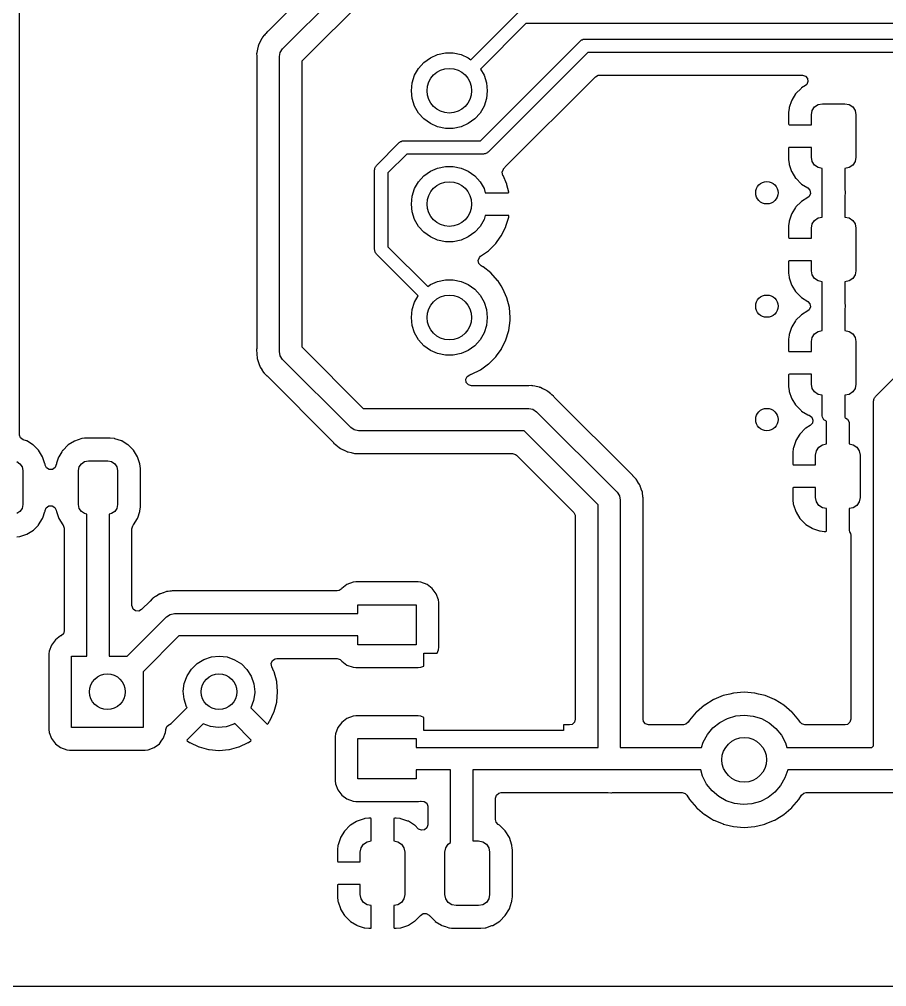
# Model space of a CAD drawing. Extents: x 64 to 233, y -134 to -59.
# Drawn here: x 138.96 to 158.38, y -134.11 to -112.45 of the extents above; entities that cross this region are included whole.
import ezdxf

# ---------------------------------------------------------------- set-up
doc = ezdxf.new("R2010")
doc.units = 0
doc.layers.add('BLACK', color=7, linetype='CONTINUOUS')

msp = doc.modelspace()

# ---------------------------------------------------------------- linework, layer by layer
at = {"layer": 'BLACK', "linetype": 'CONTINUOUS'}
for p, q in [((138.96, -121.745), (138.96, -90.3589)), ((146.266, -110.979), (144.545, -112.7)), ((144.857, -113.107), (146.635, -111.329)), ((146.916, -111.756), (145.284, -113.388)), ((149.072, -113.352), (150.139, -112.285)), ((150.307, -112.541), (149.286, -113.562)), ((162.023, -112.541), (150.307, -112.541)), ((144.399, -112.86), (144.395, -112.867)), ((144.407, -112.851), (144.399, -112.86)), ((144.446, -112.805), (144.407, -112.851)), ((144.449, -112.801), (144.446, -112.805)), ((144.464, -112.782), (144.449, -112.801)), ((144.466, -112.779), (144.464, -112.782)), ((144.472, -112.773), (144.466, -112.779)), ((144.479, -112.766), (144.472, -112.773)), ((144.508, -112.731), (144.479, -112.766)), ((144.513, -112.725), (144.508, -112.731)), ((144.508, -112.731), (144.508, -112.731)), ((144.519, -112.721), (144.513, -112.725)), ((144.531, -112.713), (144.519, -112.721)), ((144.519, -112.721), (144.519, -112.721)), ((144.545, -112.7), (144.531, -112.713)), ((144.308, -113.05), (144.295, -113.114)), ((144.309, -113.043), (144.308, -113.05)), ((144.308, -113.05), (144.308, -113.05)), ((144.312, -113.036), (144.309, -113.043)), ((144.314, -113.031), (144.312, -113.036)), ((144.316, -113.025), (144.314, -113.031)), ((144.318, -113.018), (144.316, -113.025)), ((144.351, -112.953), (144.318, -113.018)), ((144.353, -112.949), (144.351, -112.953)), ((144.384, -112.883), (144.353, -112.949)), ((144.389, -112.877), (144.384, -112.883)), ((144.392, -112.872), (144.389, -112.877)), ((144.395, -112.867), (144.392, -112.872)), ((149.29, -115.166), (151.521, -112.935)), ((151.521, -112.935), (151.538, -112.925)), ((151.538, -112.925), (151.552, -112.911)), ((151.552, -112.911), (151.571, -112.906)), ((151.571, -112.906), (151.588, -112.896)), ((151.588, -112.896), (151.608, -112.896)), ((151.608, -112.896), (151.627, -112.891)), ((151.627, -112.891), (162.023, -112.891)), ((144.275, -113.209), (144.273, -113.216)), ((144.273, -113.216), (144.275, -113.273)), ((144.276, -113.19), (144.275, -113.201)), ((144.275, -113.201), (144.275, -113.201)), ((144.275, -113.201), (144.275, -113.205)), ((144.275, -113.205), (144.275, -113.209)), ((144.275, -113.273), (144.275, -113.294)), ((144.275, -113.294), (144.275, -113.297)), ((144.275, -113.297), (144.275, -119.821)), ((144.294, -113.119), (144.276, -113.19)), ((144.295, -113.114), (144.294, -113.119)), ((144.784, -113.284), (144.803, -113.188)), ((144.784, -119.888), (144.784, -113.284)), ((144.803, -113.188), (144.857, -113.107)), ((148.165, -113.31), (148.327, -113.238)), ((148.327, -113.238), (148.501, -113.201)), ((148.501, -113.201), (148.679, -113.201)), ((148.679, -113.201), (148.853, -113.238)), ((148.853, -113.238), (149.015, -113.31)), ((151.689, -113.191), (149.458, -115.422)), ((162.023, -113.191), (151.689, -113.191)), ((145.284, -113.388), (145.284, -119.784)), ((147.902, -113.546), (148.021, -113.414)), ((148.021, -113.414), (148.165, -113.31)), ((149.015, -113.31), (149.072, -113.352)), ((147.759, -113.869), (147.813, -113.7)), ((147.813, -113.7), (147.902, -113.546)), ((149.286, -113.562), (149.367, -113.7)), ((149.367, -113.7), (149.421, -113.869)), ((151.863, -113.736), (151.925, -113.702)), ((151.925, -113.702), (151.952, -113.7)), ((151.952, -113.7), (156.499, -113.7)), ((156.499, -113.7), (156.567, -113.72)), ((156.567, -113.72), (156.613, -113.773)), ((147.74, -114.046), (147.759, -113.869)), ((149.421, -113.869), (149.44, -114.046)), ((149.844, -115.755), (151.863, -113.736)), ((156.565, -113.933), (156.48, -113.985)), ((156.594, -113.908), (156.565, -113.933)), ((156.623, -113.843), (156.594, -113.908)), ((156.613, -113.773), (156.623, -113.843)), ((147.759, -114.223), (147.74, -114.046)), ((149.44, -114.046), (149.421, -114.223)), ((156.345, -114.12), (156.26, -114.258)), ((156.354, -114.109), (156.345, -114.12)), ((156.469, -113.994), (156.354, -114.109)), ((156.48, -113.985), (156.469, -113.994)), ((147.813, -114.392), (147.759, -114.223)), ((149.421, -114.223), (149.367, -114.392)), ((156.254, -114.271), (156.203, -114.426)), ((156.26, -114.258), (156.254, -114.271)), ((156.771, -114.41), (156.852, -114.356)), ((156.852, -114.356), (156.948, -114.337)), ((156.948, -114.337), (157.448, -114.337)), ((157.448, -114.337), (157.544, -114.356)), ((157.544, -114.356), (157.625, -114.41)), ((147.902, -114.546), (147.813, -114.392)), ((148.021, -114.678), (147.902, -114.546)), ((149.278, -114.546), (149.159, -114.678)), ((149.367, -114.392), (149.278, -114.546)), ((156.2, -114.439), (156.19, -114.533)), ((156.19, -114.533), (156.19, -114.54)), ((156.19, -114.54), (156.19, -114.79)), ((156.203, -114.426), (156.2, -114.439)), ((156.698, -114.587), (156.717, -114.491)), ((156.698, -114.808), (156.698, -114.587)), ((156.717, -114.491), (156.771, -114.41)), ((157.625, -114.41), (157.679, -114.491)), ((157.679, -114.491), (157.698, -114.587)), ((157.698, -114.587), (157.698, -115.537)), ((148.165, -114.782), (148.021, -114.678)), ((148.327, -114.854), (148.165, -114.782)), ((149.015, -114.782), (148.853, -114.854)), ((149.159, -114.678), (149.015, -114.782)), ((156.19, -114.79), (156.194, -114.805)), ((156.194, -114.805), (156.196, -114.806)), ((156.196, -114.806), (156.204, -114.808)), ((156.204, -114.808), (156.698, -114.808)), ((148.501, -114.891), (148.327, -114.854)), ((148.679, -114.891), (148.501, -114.891)), ((148.853, -114.854), (148.679, -114.891)), ((146.96, -115.718), (147.468, -115.21)), ((147.468, -115.21), (147.485, -115.2)), ((147.485, -115.2), (147.499, -115.186)), ((147.499, -115.186), (147.518, -115.181)), ((147.518, -115.181), (147.535, -115.171)), ((147.535, -115.171), (147.555, -115.171)), ((147.555, -115.171), (147.574, -115.166)), ((147.574, -115.166), (149.29, -115.166)), ((147.636, -115.466), (147.216, -115.886)), ((149.352, -115.466), (147.636, -115.466)), ((149.371, -115.461), (149.352, -115.466)), ((149.391, -115.461), (149.371, -115.461)), ((149.408, -115.451), (149.391, -115.461)), ((149.427, -115.446), (149.408, -115.451)), ((149.441, -115.432), (149.427, -115.446)), ((149.458, -115.422), (149.441, -115.432)), ((156.192, -115.322), (156.19, -115.33)), ((156.19, -115.33), (156.19, -115.584)), ((156.193, -115.32), (156.192, -115.322)), ((156.208, -115.316), (156.193, -115.32)), ((156.698, -115.316), (156.208, -115.316)), ((156.698, -115.537), (156.698, -115.316)), ((156.19, -115.584), (156.19, -115.591)), ((156.19, -115.591), (156.2, -115.686)), ((156.717, -115.633), (156.698, -115.537)), ((156.771, -115.714), (156.717, -115.633)), ((157.679, -115.633), (157.625, -115.714)), ((157.698, -115.537), (157.679, -115.633)), ((146.916, -115.824), (146.921, -115.805)), ((146.916, -117.602), (146.916, -115.824)), ((146.921, -115.785), (146.931, -115.768)), ((146.921, -115.805), (146.921, -115.785)), ((146.931, -115.768), (146.936, -115.749)), ((146.936, -115.749), (146.95, -115.735)), ((146.95, -115.735), (146.96, -115.718)), ((147.216, -115.886), (147.216, -117.54)), ((148.021, -115.954), (148.165, -115.85)), ((148.165, -115.85), (148.327, -115.778)), ((148.327, -115.778), (148.501, -115.741)), ((148.501, -115.741), (148.679, -115.741)), ((148.679, -115.741), (148.853, -115.778)), ((148.853, -115.778), (149.015, -115.85)), ((149.015, -115.85), (149.159, -115.954)), ((149.776, -115.872), (149.801, -115.806)), ((149.79, -115.942), (149.776, -115.872)), ((149.801, -115.806), (149.806, -115.8)), ((149.806, -115.8), (149.827, -115.775)), ((149.806, -115.8), (149.806, -115.8)), ((149.827, -115.775), (149.836, -115.764)), ((149.836, -115.764), (149.844, -115.755)), ((156.2, -115.686), (156.203, -115.7)), ((156.203, -115.7), (156.255, -115.854)), ((156.255, -115.854), (156.261, -115.867)), ((156.261, -115.867), (156.346, -116.005)), ((156.852, -115.768), (156.771, -115.714)), ((156.944, -115.786), (156.852, -115.768)), ((156.944, -116.281), (156.944, -115.786)), ((157.544, -115.768), (157.452, -115.786)), ((157.452, -115.786), (157.452, -116.277)), ((157.625, -115.714), (157.544, -115.768)), ((147.813, -116.24), (147.902, -116.086)), ((147.902, -116.086), (148.021, -115.954)), ((149.159, -115.954), (149.278, -116.086)), ((149.278, -116.086), (149.367, -116.24)), ((149.793, -115.947), (149.79, -115.942)), ((149.878, -116.142), (149.793, -115.947)), ((156.346, -116.005), (156.355, -116.016)), ((156.355, -116.016), (156.47, -116.131)), ((147.759, -116.409), (147.813, -116.24)), ((149.367, -116.24), (149.396, -116.332)), ((149.396, -116.332), (149.908, -116.332)), ((149.881, -116.152), (149.878, -116.142)), ((149.923, -116.319), (149.881, -116.152)), ((149.908, -116.332), (149.922, -116.328)), ((149.922, -116.328), (149.923, -116.319)), ((156.47, -116.131), (156.481, -116.14)), ((156.481, -116.14), (156.619, -116.225)), ((156.619, -116.225), (156.666, -116.277)), ((156.666, -116.277), (156.678, -116.348)), ((156.938, -116.311), (156.944, -116.281)), ((156.94, -116.373), (156.938, -116.311)), ((157.452, -116.277), (157.456, -116.291)), ((157.456, -116.291), (157.458, -116.353)), ((147.74, -116.586), (147.759, -116.409)), ((156.469, -116.534), (156.354, -116.649)), ((156.48, -116.525), (156.469, -116.534)), ((156.619, -116.439), (156.48, -116.525)), ((156.65, -116.413), (156.619, -116.439)), ((156.678, -116.348), (156.65, -116.413)), ((156.944, -116.387), (156.94, -116.373)), ((156.944, -116.878), (156.944, -116.387)), ((157.458, -116.353), (157.452, -116.383)), ((157.452, -116.383), (157.452, -116.878)), ((147.759, -116.763), (147.74, -116.586)), ((147.813, -116.932), (147.759, -116.763)), ((156.345, -116.66), (156.26, -116.798)), ((156.354, -116.649), (156.345, -116.66)), ((147.902, -117.086), (147.813, -116.932)), ((149.367, -116.932), (149.278, -117.086)), ((149.396, -116.84), (149.367, -116.932)), ((149.909, -116.84), (149.396, -116.84)), ((149.858, -117.083), (149.92, -116.879)), ((149.922, -116.844), (149.909, -116.84)), ((149.92, -116.879), (149.923, -116.869)), ((149.924, -116.858), (149.922, -116.844)), ((149.923, -116.869), (149.924, -116.858)), ((156.2, -116.979), (156.19, -117.073)), ((156.203, -116.966), (156.2, -116.979)), ((156.254, -116.811), (156.203, -116.966)), ((156.26, -116.798), (156.254, -116.811)), ((156.717, -117.031), (156.771, -116.95)), ((156.771, -116.95), (156.852, -116.896)), ((156.852, -116.896), (156.944, -116.878)), ((157.452, -116.878), (157.544, -116.896)), ((157.544, -116.896), (157.625, -116.95)), ((157.625, -116.95), (157.679, -117.031)), ((148.021, -117.218), (147.902, -117.086)), ((149.278, -117.086), (149.159, -117.218)), ((149.76, -117.283), (149.855, -117.092)), ((149.855, -117.092), (149.858, -117.083)), ((156.19, -117.073), (156.19, -117.08)), ((156.19, -117.08), (156.19, -117.33)), ((156.698, -117.127), (156.717, -117.031)), ((156.698, -117.348), (156.698, -117.127)), ((157.679, -117.031), (157.698, -117.127)), ((157.698, -117.127), (157.698, -118.077)), ((148.165, -117.322), (148.021, -117.218)), ((148.327, -117.394), (148.165, -117.322)), ((148.501, -117.431), (148.327, -117.394)), ((148.853, -117.394), (148.679, -117.431)), ((149.015, -117.322), (148.853, -117.394)), ((149.159, -117.218), (149.015, -117.322)), ((149.631, -117.465), (149.728, -117.33)), ((149.728, -117.33), (149.755, -117.292)), ((149.755, -117.292), (149.76, -117.283)), ((156.19, -117.33), (156.194, -117.345)), ((156.194, -117.345), (156.196, -117.346)), ((156.196, -117.346), (156.204, -117.348)), ((156.204, -117.348), (156.698, -117.348)), ((146.921, -117.621), (146.916, -117.602)), ((146.921, -117.641), (146.921, -117.621)), ((147.216, -117.54), (148.108, -118.432)), ((148.679, -117.431), (148.501, -117.431)), ((149.29, -117.755), (149.465, -117.63)), ((149.465, -117.63), (149.473, -117.623)), ((149.473, -117.623), (149.624, -117.473)), ((149.624, -117.473), (149.631, -117.465)), ((146.931, -117.658), (146.921, -117.641)), ((146.936, -117.677), (146.931, -117.658)), ((146.95, -117.691), (146.936, -117.677)), ((146.96, -117.708), (146.95, -117.691)), ((147.894, -118.642), (146.96, -117.708)), ((149.238, -117.848), (149.263, -117.781)), ((149.253, -117.917), (149.238, -117.848)), ((149.263, -117.781), (149.29, -117.755)), ((149.303, -117.968), (149.253, -117.917)), ((149.329, -117.982), (149.303, -117.968)), ((149.344, -117.991), (149.329, -117.982)), ((149.348, -117.994), (149.344, -117.991)), ((149.516, -118.126), (149.348, -117.994)), ((149.348, -117.994), (149.348, -117.994)), ((156.192, -117.862), (156.19, -117.87)), ((156.19, -117.87), (156.19, -118.124)), ((156.193, -117.86), (156.192, -117.862)), ((156.208, -117.856), (156.193, -117.86)), ((156.698, -117.856), (156.208, -117.856)), ((156.698, -118.077), (156.698, -117.856)), ((148.327, -118.318), (148.501, -118.281)), ((148.501, -118.281), (148.679, -118.281)), ((148.679, -118.281), (148.853, -118.318)), ((149.52, -118.129), (149.516, -118.126)), ((149.516, -118.126), (149.516, -118.126)), ((149.67, -118.294), (149.52, -118.129)), ((156.19, -118.124), (156.19, -118.131)), ((156.19, -118.131), (156.2, -118.226)), ((156.2, -118.226), (156.203, -118.24)), ((156.203, -118.24), (156.255, -118.394)), ((156.717, -118.173), (156.698, -118.077)), ((156.771, -118.254), (156.717, -118.173)), ((156.852, -118.308), (156.771, -118.254)), ((157.625, -118.254), (157.544, -118.308)), ((157.679, -118.173), (157.625, -118.254)), ((157.698, -118.077), (157.679, -118.173)), ((148.108, -118.432), (148.165, -118.39)), ((148.165, -118.39), (148.327, -118.318)), ((148.853, -118.318), (149.015, -118.39)), ((149.015, -118.39), (149.159, -118.494)), ((149.159, -118.494), (149.278, -118.626)), ((149.673, -118.299), (149.67, -118.294)), ((149.748, -118.414), (149.673, -118.299)), ((149.673, -118.299), (149.673, -118.299)), ((149.791, -118.482), (149.748, -118.414)), ((149.88, -118.687), (149.791, -118.482)), ((156.255, -118.394), (156.261, -118.407)), ((156.261, -118.407), (156.346, -118.545)), ((156.944, -118.326), (156.852, -118.308)), ((156.944, -118.821), (156.944, -118.326)), ((157.544, -118.308), (157.452, -118.326)), ((157.452, -118.326), (157.452, -118.817)), ((147.813, -118.78), (147.894, -118.642)), ((149.278, -118.626), (149.367, -118.78)), ((149.935, -118.903), (149.88, -118.687)), ((156.346, -118.545), (156.355, -118.556)), ((156.355, -118.556), (156.47, -118.671)), ((156.47, -118.671), (156.481, -118.68)), ((156.481, -118.68), (156.619, -118.765)), ((147.759, -118.949), (147.813, -118.78)), ((149.367, -118.78), (149.421, -118.949)), ((149.953, -119.126), (149.935, -118.903)), ((156.619, -118.765), (156.666, -118.817)), ((156.678, -118.888), (156.65, -118.953)), ((156.666, -118.817), (156.678, -118.888)), ((156.938, -118.851), (156.944, -118.821)), ((156.94, -118.913), (156.938, -118.851)), ((156.944, -118.927), (156.94, -118.913)), ((156.944, -119.418), (156.944, -118.927)), ((157.452, -118.817), (157.456, -118.831)), ((157.458, -118.893), (157.452, -118.923)), ((157.452, -118.923), (157.452, -119.418)), ((157.456, -118.831), (157.458, -118.893)), ((147.74, -119.126), (147.759, -118.949)), ((147.759, -119.303), (147.74, -119.126)), ((149.421, -118.949), (149.44, -119.126)), ((149.44, -119.126), (149.421, -119.303)), ((149.952, -119.18), (149.953, -119.129)), ((149.953, -119.129), (149.953, -119.126)), ((149.953, -119.129), (149.953, -119.129)), ((156.469, -119.074), (156.354, -119.189)), ((156.48, -119.065), (156.469, -119.074)), ((156.619, -118.979), (156.48, -119.065)), ((156.65, -118.953), (156.619, -118.979)), ((147.813, -119.472), (147.759, -119.303)), ((149.421, -119.303), (149.367, -119.472)), ((149.922, -119.414), (149.952, -119.193)), ((149.952, -119.193), (149.952, -119.18)), ((156.254, -119.351), (156.203, -119.506)), ((156.26, -119.338), (156.254, -119.351)), ((156.345, -119.2), (156.26, -119.338)), ((156.354, -119.189), (156.345, -119.2)), ((147.902, -119.626), (147.813, -119.472)), ((149.367, -119.472), (149.278, -119.626)), ((149.857, -119.628), (149.914, -119.441)), ((149.914, -119.441), (149.921, -119.419)), ((149.921, -119.419), (149.922, -119.414)), ((149.921, -119.419), (149.921, -119.419)), ((156.2, -119.519), (156.19, -119.613)), ((156.203, -119.506), (156.2, -119.519)), ((156.698, -119.667), (156.717, -119.571)), ((156.717, -119.571), (156.771, -119.49)), ((156.771, -119.49), (156.852, -119.436)), ((156.852, -119.436), (156.944, -119.418)), ((157.452, -119.418), (157.544, -119.436)), ((157.544, -119.436), (157.625, -119.49)), ((157.625, -119.49), (157.679, -119.571)), ((157.679, -119.571), (157.698, -119.667)), ((145.284, -119.784), (146.662, -121.162)), ((148.021, -119.758), (147.902, -119.626)), ((148.165, -119.862), (148.021, -119.758)), ((149.159, -119.758), (149.015, -119.862)), ((149.278, -119.626), (149.159, -119.758)), ((149.762, -119.821), (149.855, -119.632)), ((149.855, -119.632), (149.857, -119.628)), ((149.855, -119.632), (149.855, -119.632)), ((156.19, -119.613), (156.19, -119.62)), ((156.19, -119.62), (156.19, -119.87)), ((156.698, -119.888), (156.698, -119.667)), ((157.698, -119.667), (157.698, -120.617)), ((144.273, -119.846), (144.271, -119.861)), ((144.271, -119.861), (144.271, -119.869)), ((144.271, -119.869), (144.271, -119.869)), ((144.271, -119.869), (144.275, -119.914)), ((144.274, -119.84), (144.273, -119.846)), ((144.275, -119.821), (144.274, -119.84)), ((144.275, -119.914), (144.275, -119.924)), ((144.275, -119.924), (144.275, -119.932)), ((144.275, -119.932), (144.276, -119.936)), ((144.276, -119.936), (144.279, -119.961)), ((144.279, -119.961), (144.279, -119.965)), ((144.279, -119.965), (144.284, -120.019)), ((144.803, -119.984), (144.784, -119.888)), ((144.857, -120.065), (144.803, -119.984)), ((148.327, -119.934), (148.165, -119.862)), ((148.501, -119.971), (148.327, -119.934)), ((148.679, -119.971), (148.501, -119.971)), ((148.853, -119.934), (148.679, -119.971)), ((149.015, -119.862), (148.853, -119.934)), ((149.582, -120.056), (149.628, -120.009)), ((149.628, -120.009), (149.645, -119.985)), ((149.645, -119.985), (149.728, -119.87)), ((149.728, -119.87), (149.755, -119.832)), ((149.755, -119.832), (149.758, -119.828)), ((149.758, -119.828), (149.762, -119.821)), ((156.19, -119.87), (156.194, -119.885)), ((156.194, -119.885), (156.196, -119.886)), ((156.196, -119.886), (156.204, -119.888)), ((156.204, -119.888), (156.698, -119.888)), ((144.284, -120.019), (144.285, -120.038)), ((144.285, -120.038), (144.287, -120.045)), ((144.287, -120.045), (144.289, -120.051)), ((144.289, -120.051), (144.29, -120.056)), ((144.29, -120.056), (144.291, -120.064)), ((144.291, -120.064), (144.316, -120.132)), ((144.316, -120.132), (144.317, -120.136)), ((144.317, -120.136), (144.337, -120.198)), ((144.337, -120.198), (144.34, -120.206)), ((144.34, -120.206), (144.343, -120.212)), ((144.343, -120.212), (144.346, -120.218)), ((144.346, -120.218), (144.349, -120.223)), ((144.349, -120.223), (144.351, -120.23)), ((144.351, -120.23), (144.355, -120.236)), ((146.381, -121.589), (144.857, -120.065)), ((149.288, -120.297), (149.47, -120.167)), ((149.47, -120.167), (149.48, -120.157)), ((149.48, -120.157), (149.582, -120.056)), ((144.355, -120.236), (144.355, -120.236)), ((144.355, -120.236), (144.391, -120.291)), ((144.391, -120.291), (144.394, -120.295)), ((144.394, -120.295), (144.431, -120.357)), ((144.431, -120.357), (144.435, -120.361)), ((144.435, -120.361), (144.435, -120.361)), ((144.435, -120.361), (144.439, -120.365)), ((144.439, -120.365), (144.439, -120.366)), ((144.439, -120.366), (144.441, -120.368)), ((144.441, -120.368), (144.444, -120.372)), ((144.444, -120.372), (144.448, -120.378)), ((144.448, -120.378), (144.482, -120.41)), ((144.482, -120.41), (144.504, -120.431)), ((144.504, -120.431), (144.507, -120.434)), ((144.507, -120.434), (145.974, -121.901)), ((148.96, -120.51), (148.99, -120.445)), ((148.99, -120.445), (149.049, -120.407)), ((149.049, -120.407), (149.082, -120.397)), ((149.082, -120.397), (149.087, -120.395)), ((149.082, -120.397), (149.082, -120.397)), ((149.087, -120.395), (149.288, -120.297)), ((156.192, -120.402), (156.19, -120.41)), ((156.19, -120.41), (156.19, -120.664)), ((156.193, -120.4), (156.192, -120.402)), ((156.208, -120.396), (156.193, -120.4)), ((156.698, -120.396), (156.208, -120.396)), ((156.698, -120.617), (156.698, -120.396)), ((158.136, -120.892), (158.598, -120.43)), ((148.97, -120.58), (148.96, -120.51)), ((149.017, -120.633), (148.97, -120.58)), ((149.085, -120.653), (149.017, -120.633)), ((150.355, -120.653), (149.085, -120.653)), ((150.358, -120.653), (150.355, -120.653)), ((150.37, -120.653), (150.358, -120.653)), ((150.436, -120.651), (150.37, -120.653)), ((150.443, -120.653), (150.436, -120.651)), ((150.447, -120.653), (150.443, -120.653)), ((150.451, -120.653), (150.447, -120.653)), ((150.457, -120.654), (150.451, -120.653)), ((150.451, -120.653), (150.451, -120.653)), ((150.462, -120.654), (150.457, -120.654)), ((150.457, -120.654), (150.457, -120.654)), ((150.503, -120.664), (150.462, -120.654)), ((150.533, -120.672), (150.503, -120.664)), ((156.19, -120.664), (156.19, -120.671)), ((156.717, -120.713), (156.698, -120.617)), ((157.698, -120.617), (157.679, -120.713)), ((150.538, -120.673), (150.533, -120.672)), ((150.609, -120.687), (150.538, -120.673)), ((150.616, -120.69), (150.609, -120.687)), ((150.621, -120.692), (150.616, -120.69)), ((150.627, -120.694), (150.621, -120.692)), ((150.634, -120.696), (150.627, -120.694)), ((150.671, -120.715), (150.634, -120.696)), ((150.699, -120.729), (150.671, -120.715)), ((150.703, -120.731), (150.699, -120.729)), ((150.769, -120.762), (150.703, -120.731)), ((150.775, -120.767), (150.769, -120.762)), ((150.78, -120.77), (150.775, -120.767)), ((150.785, -120.773), (150.78, -120.77)), ((150.792, -120.777), (150.785, -120.773)), ((150.797, -120.781), (150.792, -120.777)), ((150.847, -120.824), (150.797, -120.781)), ((150.797, -120.781), (150.797, -120.781)), ((150.851, -120.827), (150.847, -120.824)), ((150.863, -120.837), (150.851, -120.827)), ((150.873, -120.844), (150.863, -120.837)), ((150.879, -120.85), (150.873, -120.844)), ((150.886, -120.857), (150.879, -120.85)), ((150.921, -120.886), (150.886, -120.857)), ((156.19, -120.671), (156.2, -120.766)), ((156.2, -120.766), (156.203, -120.78)), ((156.203, -120.78), (156.255, -120.934)), ((156.771, -120.794), (156.717, -120.713)), ((156.852, -120.848), (156.771, -120.794)), ((156.944, -120.866), (156.852, -120.848)), ((156.944, -121.33), (156.944, -120.866)), ((157.544, -120.848), (157.452, -120.866)), ((157.452, -120.866), (157.452, -121.357)), ((157.625, -120.794), (157.544, -120.848)), ((157.679, -120.713), (157.625, -120.794)), ((150.927, -120.891), (150.921, -120.886)), ((150.921, -120.886), (150.921, -120.886)), ((150.931, -120.897), (150.927, -120.891)), ((150.939, -120.909), (150.931, -120.897)), ((150.931, -120.897), (150.931, -120.897)), ((150.952, -120.923), (150.939, -120.909)), ((152.697, -122.668), (150.952, -120.923)), ((156.255, -120.934), (156.261, -120.947)), ((156.261, -120.947), (156.346, -121.085)), ((156.346, -121.085), (156.355, -121.096)), ((156.355, -121.096), (156.47, -121.211)), ((158.092, -120.998), (158.097, -120.979)), ((158.092, -128.716), (158.092, -120.998)), ((158.097, -120.959), (158.107, -120.942)), ((158.097, -120.979), (158.097, -120.959)), ((158.107, -120.942), (158.112, -120.923)), ((158.112, -120.923), (158.126, -120.909)), ((158.126, -120.909), (158.136, -120.892)), ((146.662, -121.162), (150.368, -121.162)), ((150.368, -121.162), (150.464, -121.181)), ((150.464, -121.181), (150.545, -121.235)), ((150.545, -121.235), (152.347, -123.037)), ((156.47, -121.211), (156.481, -121.22)), ((156.481, -121.22), (156.619, -121.305)), ((156.619, -121.305), (156.632, -121.311)), ((156.632, -121.311), (156.648, -121.316)), ((156.648, -121.316), (156.706, -121.357)), ((156.721, -121.492), (156.675, -121.543)), ((156.706, -121.357), (156.734, -121.422)), ((156.734, -121.422), (156.721, -121.492)), ((156.947, -121.357), (156.944, -121.33)), ((156.981, -121.419), (156.947, -121.357)), ((157.021, -121.441), (156.981, -121.419)), ((157.034, -121.452), (157.021, -121.441)), ((157.038, -121.467), (157.034, -121.452)), ((157.038, -121.958), (157.038, -121.467)), ((157.452, -121.357), (157.456, -121.372)), ((157.456, -121.372), (157.469, -121.383)), ((157.469, -121.383), (157.509, -121.405)), ((157.509, -121.405), (157.543, -121.467)), ((157.543, -121.467), (157.546, -121.494)), ((157.546, -121.494), (157.546, -121.958)), ((138.961, -121.758), (138.96, -121.745)), ((146.462, -121.643), (146.381, -121.589)), ((146.381, -121.589), (146.381, -121.589)), ((146.558, -121.662), (146.462, -121.643)), ((150.264, -121.662), (146.558, -121.662)), ((151.92, -123.318), (150.264, -121.662)), ((156.439, -121.74), (156.354, -121.878)), ((156.448, -121.729), (156.439, -121.74)), ((156.563, -121.614), (156.448, -121.729)), ((156.574, -121.605), (156.563, -121.614)), ((156.675, -121.543), (156.574, -121.605)), ((138.988, -121.824), (138.961, -121.758)), ((139.046, -121.864), (138.988, -121.824)), ((139.12, -121.889), (139.046, -121.864)), ((139.127, -121.891), (139.12, -121.889)), ((139.208, -121.941), (139.127, -121.891)), ((139.263, -121.975), (139.208, -121.941)), ((140.195, -121.892), (140.05, -121.981)), ((140.356, -121.838), (140.195, -121.892)), ((140.42, -121.831), (140.356, -121.838)), ((140.454, -121.828), (140.42, -121.831)), ((140.457, -121.828), (140.454, -121.828)), ((140.454, -121.828), (140.454, -121.828)), ((140.991, -121.828), (140.457, -121.828)), ((141.091, -121.838), (140.991, -121.828)), ((141.098, -121.84), (141.091, -121.838)), ((141.245, -121.889), (141.098, -121.84)), ((141.098, -121.84), (141.098, -121.84)), ((141.252, -121.891), (141.245, -121.889)), ((141.333, -121.941), (141.252, -121.891)), ((141.388, -121.975), (141.333, -121.941)), ((145.974, -121.901), (145.987, -121.915)), ((145.987, -121.915), (145.995, -121.927)), ((145.995, -121.927), (145.995, -121.927)), ((145.995, -121.927), (145.999, -121.933)), ((145.999, -121.933), (146.005, -121.938)), ((146.005, -121.938), (146.005, -121.938)), ((146.005, -121.938), (146.04, -121.967)), ((156.348, -121.891), (156.297, -122.046)), ((156.354, -121.878), (156.348, -121.891)), ((156.946, -121.976), (157.038, -121.958)), ((157.546, -121.958), (157.638, -121.976)), ((139.272, -121.98), (139.263, -121.975)), ((139.392, -122.1), (139.272, -121.98)), ((139.481, -122.244), (139.392, -122.1)), ((139.912, -122.132), (139.842, -122.245)), ((139.927, -122.107), (139.912, -122.132)), ((139.931, -122.101), (139.927, -122.107)), ((139.927, -122.107), (139.927, -122.107)), ((140.05, -121.981), (139.931, -122.101)), ((141.397, -121.98), (141.388, -121.975)), ((141.517, -122.1), (141.397, -121.98)), ((141.606, -122.244), (141.517, -122.1)), ((146.04, -121.967), (146.047, -121.974)), ((146.047, -121.974), (146.053, -121.98)), ((146.053, -121.98), (146.056, -121.982)), ((146.056, -121.982), (146.075, -121.997)), ((146.075, -121.997), (146.079, -122)), ((146.079, -122), (146.129, -122.043)), ((146.129, -122.043), (146.134, -122.047)), ((146.134, -122.047), (146.141, -122.051)), ((146.141, -122.051), (146.146, -122.054)), ((146.146, -122.054), (146.151, -122.057)), ((146.151, -122.057), (146.157, -122.062)), ((146.157, -122.062), (146.163, -122.065)), ((146.163, -122.065), (146.223, -122.093)), ((146.223, -122.093), (146.227, -122.095)), ((146.227, -122.095), (146.234, -122.098)), ((146.234, -122.098), (146.292, -122.128)), ((146.292, -122.128), (146.299, -122.13)), ((146.299, -122.13), (146.305, -122.132)), ((146.305, -122.132), (146.31, -122.134)), ((146.31, -122.134), (146.317, -122.137)), ((146.317, -122.137), (146.324, -122.138)), ((146.324, -122.138), (146.324, -122.138)), ((146.324, -122.138), (146.388, -122.151)), ((146.388, -122.151), (146.393, -122.152)), ((146.393, -122.152), (146.464, -122.17)), ((146.464, -122.17), (146.469, -122.17)), ((146.469, -122.17), (146.469, -122.17)), ((146.469, -122.17), (146.475, -122.17)), ((146.475, -122.17), (146.475, -122.171)), ((146.475, -122.171), (146.479, -122.171)), ((146.479, -122.171), (146.483, -122.171)), ((146.483, -122.171), (146.49, -122.173)), ((146.49, -122.173), (146.568, -122.171)), ((146.568, -122.171), (146.571, -122.17)), ((146.571, -122.17), (150.002, -122.17)), ((150.002, -122.17), (150.07, -122.191)), ((156.294, -122.059), (156.284, -122.153)), ((156.284, -122.153), (156.284, -122.16)), ((156.284, -122.16), (156.284, -122.41)), ((156.297, -122.046), (156.294, -122.059)), ((156.792, -122.207), (156.811, -122.111)), ((156.811, -122.111), (156.865, -122.03)), ((156.865, -122.03), (156.946, -121.976)), ((157.638, -121.976), (157.719, -122.03)), ((157.719, -122.03), (157.773, -122.111)), ((157.773, -122.111), (157.792, -122.207)), ((138.901, -122.353), (138.972, -122.4)), ((139.534, -122.405), (139.481, -122.244)), ((139.793, -122.391), (139.788, -122.406)), ((139.839, -122.252), (139.793, -122.391)), ((139.842, -122.245), (139.839, -122.252)), ((139.839, -122.252), (139.839, -122.252)), ((140.351, -122.4), (140.422, -122.353)), ((140.422, -122.353), (140.505, -122.336)), ((140.505, -122.336), (140.943, -122.336)), ((140.943, -122.336), (141.026, -122.353)), ((141.026, -122.353), (141.097, -122.4)), ((141.659, -122.405), (141.606, -122.244)), ((150.07, -122.191), (150.091, -122.207)), ((150.091, -122.207), (151.375, -123.491)), ((156.792, -122.428), (156.792, -122.207)), ((157.792, -122.207), (157.792, -123.157)), ((138.972, -122.4), (139.02, -122.471)), ((139.02, -122.471), (139.036, -122.555)), ((139.036, -122.555), (139.036, -123.317)), ((139.535, -122.412), (139.534, -122.405)), ((139.536, -122.421), (139.535, -122.412)), ((139.535, -122.412), (139.535, -122.412)), ((139.538, -122.431), (139.536, -122.421)), ((139.57, -122.494), (139.538, -122.431)), ((139.631, -122.53), (139.57, -122.494)), ((139.702, -122.527), (139.631, -122.53)), ((139.76, -122.486), (139.702, -122.527)), ((139.787, -122.421), (139.76, -122.486)), ((139.788, -122.413), (139.787, -122.421)), ((139.788, -122.406), (139.788, -122.413)), ((140.286, -122.555), (140.303, -122.471)), ((140.286, -123.317), (140.286, -122.555)), ((140.303, -122.471), (140.351, -122.4)), ((141.097, -122.4), (141.145, -122.471)), ((141.145, -122.471), (141.161, -122.555)), ((141.161, -122.555), (141.161, -123.317)), ((141.67, -122.506), (141.659, -122.405)), ((141.67, -123.366), (141.67, -122.506)), ((156.284, -122.41), (156.288, -122.425)), ((156.288, -122.425), (156.29, -122.426)), ((156.29, -122.426), (156.298, -122.428)), ((156.298, -122.428), (156.792, -122.428)), ((152.7, -122.671), (152.697, -122.668)), ((152.756, -122.724), (152.7, -122.671)), ((152.76, -122.73), (152.756, -122.724)), ((152.763, -122.733), (152.76, -122.73)), ((152.765, -122.736), (152.763, -122.733)), ((152.765, -122.737), (152.765, -122.736)), ((152.773, -122.745), (152.765, -122.737)), ((152.81, -122.807), (152.773, -122.745)), ((152.813, -122.811), (152.81, -122.807)), ((152.849, -122.866), (152.813, -122.811)), ((152.347, -123.037), (152.401, -123.118)), ((152.853, -122.872), (152.849, -122.866)), ((152.855, -122.879), (152.853, -122.872)), ((152.858, -122.884), (152.855, -122.879)), ((152.861, -122.89), (152.858, -122.884)), ((152.864, -122.896), (152.861, -122.89)), ((152.867, -122.903), (152.864, -122.896)), ((152.887, -122.966), (152.867, -122.903)), ((152.867, -122.903), (152.867, -122.903)), ((152.888, -122.97), (152.887, -122.966)), ((152.913, -123.038), (152.888, -122.97)), ((152.914, -123.046), (152.913, -123.038)), ((152.915, -123.051), (152.914, -123.046)), ((156.286, -122.942), (156.284, -122.95)), ((156.284, -122.95), (156.284, -123.204)), ((156.287, -122.94), (156.286, -122.942)), ((156.302, -122.936), (156.287, -122.94)), ((156.792, -122.936), (156.302, -122.936)), ((156.792, -123.157), (156.792, -122.936)), ((152.401, -123.118), (152.42, -123.214)), ((152.42, -123.214), (152.42, -123.214)), ((152.42, -123.214), (152.42, -128.758)), ((152.917, -123.057), (152.915, -123.051)), ((152.919, -123.064), (152.917, -123.057)), ((152.924, -123.123), (152.919, -123.064)), ((152.925, -123.137), (152.924, -123.123)), ((152.925, -123.141), (152.925, -123.137)), ((152.928, -123.163), (152.925, -123.141)), ((152.928, -123.17), (152.928, -123.163)), ((152.928, -123.178), (152.928, -123.17)), ((152.929, -123.188), (152.928, -123.178)), ((152.928, -123.281), (152.93, -123.262)), ((152.93, -123.204), (152.929, -123.188)), ((152.933, -123.241), (152.93, -123.204)), ((152.93, -123.262), (152.932, -123.248)), ((152.932, -123.248), (152.933, -123.241)), ((152.932, -123.248), (152.932, -123.248)), ((156.284, -123.204), (156.284, -123.211)), ((156.284, -123.211), (156.294, -123.306)), ((156.811, -123.253), (156.792, -123.157)), ((156.865, -123.334), (156.811, -123.253)), ((157.773, -123.253), (157.719, -123.334)), ((157.792, -123.157), (157.773, -123.253)), ((138.972, -123.472), (138.901, -123.519)), ((139.02, -123.401), (138.972, -123.472)), ((139.036, -123.317), (139.02, -123.401)), ((139.485, -123.615), (139.533, -123.472)), ((139.533, -123.472), (139.535, -123.466)), ((139.533, -123.472), (139.533, -123.472)), ((139.535, -123.466), (139.536, -123.451)), ((139.536, -123.451), (139.563, -123.386)), ((139.563, -123.386), (139.621, -123.345)), ((139.621, -123.345), (139.692, -123.342)), ((139.692, -123.342), (139.753, -123.378)), ((139.753, -123.378), (139.785, -123.441)), ((139.785, -123.441), (139.787, -123.451)), ((139.787, -123.451), (139.788, -123.46)), ((139.788, -123.46), (139.788, -123.46)), ((139.788, -123.46), (139.789, -123.467)), ((139.789, -123.467), (139.842, -123.628)), ((140.303, -123.401), (140.286, -123.317)), ((140.351, -123.472), (140.303, -123.401)), ((140.422, -123.519), (140.351, -123.472)), ((141.097, -123.472), (141.026, -123.519)), ((141.145, -123.401), (141.097, -123.472)), ((141.161, -123.317), (141.145, -123.401)), ((141.61, -123.615), (141.658, -123.472)), ((141.658, -123.472), (141.66, -123.466)), ((141.658, -123.472), (141.658, -123.472)), ((141.66, -123.466), (141.67, -123.366)), ((151.92, -128.758), (151.92, -123.318)), ((152.928, -128.124), (152.928, -123.281)), ((156.294, -123.306), (156.297, -123.32)), ((156.297, -123.32), (156.349, -123.474)), ((156.349, -123.474), (156.355, -123.487)), ((156.946, -123.388), (156.865, -123.334)), ((157.038, -123.406), (156.946, -123.388)), ((157.038, -123.901), (157.038, -123.406)), ((157.638, -123.388), (157.546, -123.406)), ((157.546, -123.406), (157.546, -123.897)), ((157.719, -123.334), (157.638, -123.388)), ((139.392, -123.771), (139.481, -123.627)), ((139.481, -123.627), (139.485, -123.615)), ((139.842, -123.628), (139.931, -123.772)), ((140.474, -123.53), (140.422, -123.519)), ((140.474, -126.708), (140.474, -123.53)), ((141.026, -123.519), (140.974, -123.53)), ((140.974, -123.53), (140.974, -126.708)), ((141.517, -123.771), (141.606, -123.627)), ((141.606, -123.627), (141.61, -123.615)), ((151.375, -123.491), (151.409, -123.554)), ((151.409, -123.554), (151.411, -123.58)), ((151.411, -123.58), (151.411, -128.124)), ((156.355, -123.487), (156.44, -123.625)), ((156.44, -123.625), (156.449, -123.636)), ((156.449, -123.636), (156.564, -123.751)), ((139.128, -123.98), (139.273, -123.891)), ((139.273, -123.891), (139.303, -123.86)), ((139.303, -123.86), (139.387, -123.776)), ((139.387, -123.776), (139.392, -123.771)), ((139.931, -123.772), (139.937, -123.777)), ((139.937, -123.777), (139.938, -123.779)), ((139.938, -123.779), (139.965, -123.845)), ((139.965, -123.845), (139.965, -123.858)), ((139.965, -123.858), (139.965, -126.14)), ((141.482, -123.858), (141.503, -123.789)), ((141.482, -125.58), (141.482, -123.858)), ((141.503, -123.789), (141.51, -123.779)), ((141.51, -123.779), (141.512, -123.776)), ((141.512, -123.776), (141.517, -123.771)), ((156.564, -123.751), (156.575, -123.76)), ((156.575, -123.76), (156.713, -123.845)), ((156.713, -123.845), (156.726, -123.851)), ((156.726, -123.851), (156.881, -123.902)), ((156.881, -123.902), (156.894, -123.905)), ((156.894, -123.905), (156.988, -123.915)), ((156.988, -123.915), (156.995, -123.915)), ((156.995, -123.915), (157.02, -123.915)), ((157.02, -123.915), (157.035, -123.911)), ((157.035, -123.911), (157.036, -123.909)), ((157.036, -123.909), (157.038, -123.901)), ((157.546, -123.897), (157.554, -123.925)), ((138.903, -124.041), (138.967, -124.034)), ((138.967, -124.034), (139.128, -123.98)), ((157.554, -123.925), (157.578, -123.963)), ((157.578, -123.963), (157.583, -123.998)), ((157.583, -123.998), (157.583, -128.124)), ((146.167, -125.207), (146.121, -125.242)), ((146.169, -125.208), (146.167, -125.207)), ((146.175, -125.202), (146.169, -125.208)), ((146.181, -125.195), (146.175, -125.202)), ((146.297, -125.107), (146.181, -125.195)), ((146.434, -125.056), (146.297, -125.107)), ((146.496, -125.049), (146.434, -125.056)), ((147.892, -125.049), (146.496, -125.049)), ((147.954, -125.056), (147.892, -125.049)), ((148.091, -125.107), (147.954, -125.056)), ((148.207, -125.195), (148.091, -125.107)), ((148.295, -125.311), (148.207, -125.195)), ((141.937, -125.427), (141.888, -125.478)), ((141.942, -125.422), (141.937, -125.427)), ((141.937, -125.427), (141.937, -125.427)), ((141.948, -125.418), (141.942, -125.422)), ((141.951, -125.415), (141.948, -125.418)), ((141.954, -125.413), (141.951, -125.415)), ((141.962, -125.405), (141.954, -125.413)), ((141.954, -125.413), (141.954, -125.413)), ((141.967, -125.402), (141.962, -125.405)), ((142.012, -125.376), (141.967, -125.402)), ((141.967, -125.402), (141.967, -125.402)), ((142.025, -125.368), (142.012, -125.376)), ((142.029, -125.365), (142.025, -125.368)), ((142.09, -125.325), (142.029, -125.365)), ((142.096, -125.323), (142.09, -125.325)), ((142.102, -125.32), (142.096, -125.323)), ((142.107, -125.317), (142.102, -125.32)), ((142.114, -125.314), (142.107, -125.317)), ((142.121, -125.311), (142.114, -125.314)), ((142.183, -125.291), (142.121, -125.311)), ((142.121, -125.311), (142.121, -125.311)), ((142.187, -125.29), (142.183, -125.291)), ((142.256, -125.265), (142.187, -125.29)), ((142.263, -125.264), (142.256, -125.265)), ((142.269, -125.263), (142.263, -125.264)), ((142.275, -125.261), (142.269, -125.263)), ((142.282, -125.259), (142.275, -125.261)), ((142.289, -125.259), (142.282, -125.259)), ((142.329, -125.255), (142.289, -125.259)), ((142.289, -125.259), (142.289, -125.259)), ((142.355, -125.253), (142.329, -125.255)), ((142.359, -125.253), (142.355, -125.253)), ((142.384, -125.25), (142.359, -125.253)), ((142.387, -125.249), (142.384, -125.25)), ((142.384, -125.25), (142.384, -125.25)), ((142.395, -125.249), (142.387, -125.249)), ((142.405, -125.249), (142.395, -125.249)), ((142.451, -125.245), (142.405, -125.249)), ((142.458, -125.245), (142.451, -125.245)), ((142.451, -125.245), (142.451, -125.245)), ((142.479, -125.248), (142.458, -125.245)), ((142.48, -125.248), (142.479, -125.248)), ((142.499, -125.249), (142.48, -125.248)), ((146.077, -125.249), (142.499, -125.249)), ((146.121, -125.242), (146.077, -125.249)), ((148.346, -125.448), (148.295, -125.311)), ((141.483, -125.589), (141.482, -125.58)), ((141.508, -125.656), (141.483, -125.589)), ((141.886, -125.481), (141.698, -125.669)), ((141.888, -125.478), (141.886, -125.481)), ((146.544, -125.758), (146.544, -125.558)), ((146.544, -125.558), (147.844, -125.558)), ((147.844, -125.558), (147.844, -126.458)), ((148.352, -125.51), (148.346, -125.448)), ((148.352, -126.506), (148.352, -125.51)), ((141.378, -126.708), (142.255, -125.831)), ((141.564, -125.698), (141.508, -125.656)), ((141.635, -125.703), (141.564, -125.698)), ((141.698, -125.669), (141.635, -125.703)), ((142.255, -125.831), (142.336, -125.777)), ((142.255, -125.831), (142.255, -125.831)), ((142.336, -125.777), (142.431, -125.758)), ((142.431, -125.758), (146.544, -125.758)), ((139.885, -126.257), (139.768, -126.345)), ((139.893, -126.254), (139.885, -126.257)), ((139.9, -126.251), (139.893, -126.254)), ((139.945, -126.208), (139.9, -126.251)), ((139.965, -126.14), (139.945, -126.208)), ((142.535, -126.258), (141.731, -127.062)), ((146.544, -126.258), (142.535, -126.258)), ((146.544, -126.458), (146.544, -126.258)), ((139.681, -126.461), (139.63, -126.598)), ((139.768, -126.345), (139.681, -126.461)), ((147.844, -126.458), (146.544, -126.458)), ((148.346, -126.568), (148.352, -126.506)), ((139.63, -126.598), (139.623, -126.66)), ((139.623, -126.66), (139.623, -128.356)), ((140.131, -128.308), (140.131, -126.708)), ((140.131, -126.708), (140.474, -126.708)), ((140.974, -126.708), (141.378, -126.708)), ((143.091, -126.784), (143.26, -126.727)), ((143.26, -126.727), (143.437, -126.708)), ((143.437, -126.708), (143.614, -126.729)), ((143.614, -126.729), (143.782, -126.789)), ((148.019, -126.935), (148.019, -126.641)), ((148.019, -126.641), (148.318, -126.641)), ((148.318, -126.641), (148.346, -126.568)), ((142.812, -127.002), (142.939, -126.878)), ((142.939, -126.878), (143.091, -126.784)), ((143.782, -126.789), (143.933, -126.885)), ((143.933, -126.885), (144.058, -127.011)), ((144.602, -126.876), (144.631, -126.811)), ((144.613, -126.946), (144.602, -126.876)), ((144.663, -127.054), (144.613, -126.946)), ((144.631, -126.811), (144.69, -126.772)), ((144.69, -126.772), (144.727, -126.766)), ((144.727, -126.766), (146.077, -126.766)), ((146.077, -126.766), (146.145, -126.787)), ((146.145, -126.787), (146.168, -126.808)), ((146.168, -126.808), (146.169, -126.808)), ((146.169, -126.808), (146.175, -126.814)), ((146.175, -126.814), (146.181, -126.821)), ((146.181, -126.821), (146.297, -126.909)), ((146.297, -126.909), (146.434, -126.96)), ((147.954, -126.96), (148.019, -126.935)), ((141.731, -127.062), (141.731, -128.308)), ((142.654, -127.32), (142.715, -127.152)), ((142.715, -127.152), (142.812, -127.002)), ((144.058, -127.011), (144.153, -127.162)), ((144.153, -127.162), (144.212, -127.331)), ((144.667, -127.064), (144.663, -127.054)), ((144.723, -127.275), (144.667, -127.064)), ((146.434, -126.96), (146.496, -126.966)), ((146.496, -126.966), (147.892, -126.966)), ((147.892, -126.966), (147.954, -126.96)), ((142.632, -127.497), (142.654, -127.32)), ((144.212, -127.331), (144.231, -127.508)), ((144.725, -127.285), (144.723, -127.275)), ((144.744, -127.503), (144.725, -127.285)), ((142.649, -127.674), (142.632, -127.497)), ((144.231, -127.53), (144.206, -127.707)), ((144.231, -127.508), (144.231, -127.53)), ((144.725, -127.731), (144.744, -127.513)), ((144.744, -127.513), (144.744, -127.503)), ((154.722, -127.595), (154.512, -127.682)), ((154.726, -127.593), (154.722, -127.595)), ((154.722, -127.595), (154.722, -127.595)), ((154.871, -127.558), (154.726, -127.593)), ((154.952, -127.539), (154.871, -127.558)), ((154.957, -127.537), (154.952, -127.539)), ((154.952, -127.539), (154.952, -127.539)), ((155.194, -127.519), (154.957, -127.537)), ((155.431, -127.537), (155.194, -127.519)), ((155.436, -127.539), (155.431, -127.537)), ((155.517, -127.558), (155.436, -127.539)), ((155.436, -127.539), (155.436, -127.539)), ((155.662, -127.593), (155.517, -127.558)), ((155.666, -127.595), (155.662, -127.593)), ((155.876, -127.682), (155.666, -127.595)), ((155.666, -127.595), (155.666, -127.595)), ((142.705, -127.844), (142.649, -127.674)), ((144.206, -127.707), (144.147, -127.864)), ((144.667, -127.952), (144.723, -127.741)), ((144.723, -127.741), (144.725, -127.731)), ((154.305, -127.808), (154.124, -127.962)), ((154.309, -127.805), (154.305, -127.808)), ((154.503, -127.686), (154.309, -127.805)), ((154.309, -127.805), (154.309, -127.805)), ((154.507, -127.684), (154.503, -127.686)), ((154.512, -127.682), (154.507, -127.684)), ((154.512, -127.682), (154.512, -127.682)), ((155.881, -127.684), (155.876, -127.682)), ((155.876, -127.682), (155.876, -127.682)), ((155.885, -127.686), (155.881, -127.684)), ((156.079, -127.805), (155.885, -127.686)), ((156.083, -127.808), (156.079, -127.805)), ((156.079, -127.805), (156.079, -127.805)), ((156.264, -127.962), (156.083, -127.808)), ((142.358, -128.222), (142.717, -127.863)), ((142.717, -127.863), (142.705, -127.844)), ((144.147, -127.864), (144.506, -128.223)), ((144.571, -128.16), (144.663, -127.962)), ((144.663, -127.962), (144.667, -127.952)), ((154.121, -127.966), (154.044, -128.056)), ((154.124, -127.962), (154.121, -127.966)), ((156.267, -127.966), (156.264, -127.962)), ((156.344, -128.056), (156.267, -127.966)), ((142.309, -128.248), (142.32, -128.243)), ((142.32, -128.242), (142.358, -128.222)), ((142.32, -128.243), (142.32, -128.242)), ((142.32, -128.242), (142.32, -128.242)), ((143.075, -128.224), (142.716, -128.582)), ((143.238, -128.284), (143.075, -128.224)), ((143.762, -128.237), (143.592, -128.292)), ((143.786, -128.222), (143.762, -128.237)), ((144.146, -128.582), (143.786, -128.222)), ((144.506, -128.223), (144.518, -128.23)), ((144.518, -128.23), (144.53, -128.22)), ((144.53, -128.22), (144.565, -128.169)), ((144.565, -128.169), (144.571, -128.16)), ((146.181, -128.195), (146.093, -128.311)), ((146.297, -128.107), (146.181, -128.195)), ((146.434, -128.056), (146.297, -128.107)), ((146.496, -128.049), (146.434, -128.056)), ((147.892, -128.049), (146.496, -128.049)), ((147.954, -128.056), (147.892, -128.049)), ((148.019, -128.081), (147.954, -128.056)), ((148.019, -128.374), (148.019, -128.081)), ((151.338, -128.238), (151.285, -128.249)), ((151.391, -128.192), (151.338, -128.238)), ((151.411, -128.124), (151.391, -128.192)), ((152.94, -128.176), (152.928, -128.124)), ((152.986, -128.229), (152.94, -128.176)), ((153.054, -128.249), (152.986, -128.229)), ((153.889, -128.237), (153.834, -128.249)), ((153.941, -128.189), (153.889, -128.237)), ((153.97, -128.143), (153.941, -128.189)), ((154.044, -128.056), (153.97, -128.143)), ((154.494, -128.318), (154.646, -128.195)), ((154.646, -128.195), (154.819, -128.105)), ((154.819, -128.105), (155.007, -128.05)), ((155.007, -128.05), (155.201, -128.032)), ((155.201, -128.032), (155.395, -128.052)), ((155.395, -128.052), (155.582, -128.11)), ((155.582, -128.11), (155.753, -128.203)), ((155.753, -128.203), (155.904, -128.327)), ((156.418, -128.143), (156.344, -128.056)), ((156.447, -128.189), (156.418, -128.143)), ((156.486, -128.229), (156.447, -128.189)), ((156.554, -128.249), (156.486, -128.229)), ((157.51, -128.238), (157.457, -128.249)), ((157.563, -128.192), (157.51, -128.238)), ((157.583, -128.124), (157.563, -128.192)), ((139.623, -128.356), (139.63, -128.418)), ((139.63, -128.418), (139.681, -128.555)), ((141.731, -128.308), (140.131, -128.308)), ((142.182, -128.555), (142.233, -128.418)), ((142.233, -128.418), (142.239, -128.366)), ((142.239, -128.366), (142.24, -128.36)), ((142.24, -128.353), (142.264, -128.286)), ((142.24, -128.356), (142.24, -128.353)), ((142.24, -128.36), (142.24, -128.356)), ((142.24, -128.36), (142.24, -128.36)), ((142.264, -128.286), (142.31, -128.25)), ((142.31, -128.25), (142.309, -128.248)), ((143.415, -128.308), (143.238, -128.284)), ((143.592, -128.292), (143.415, -128.308)), ((146.042, -128.448), (146.035, -128.51)), ((146.093, -128.311), (146.042, -128.448)), ((151.144, -128.374), (148.019, -128.374)), ((151.285, -128.249), (151.144, -128.249)), ((151.144, -128.249), (151.144, -128.374)), ((153.834, -128.249), (153.054, -128.249)), ((154.369, -128.467), (154.494, -128.318)), ((155.904, -128.327), (156.027, -128.479)), ((157.457, -128.249), (156.554, -128.249)), ((139.681, -128.555), (139.768, -128.671)), ((139.768, -128.671), (139.885, -128.759)), ((141.978, -128.759), (142.095, -128.671)), ((142.095, -128.671), (142.153, -128.594)), ((142.153, -128.594), (142.182, -128.555)), ((142.716, -128.582), (142.71, -128.594)), ((142.71, -128.594), (142.719, -128.606)), ((142.719, -128.606), (142.77, -128.642)), ((142.77, -128.642), (142.78, -128.647)), ((142.78, -128.647), (142.977, -128.739)), ((143.886, -128.739), (144.083, -128.647)), ((144.083, -128.647), (144.093, -128.642)), ((144.093, -128.642), (144.145, -128.605)), ((144.145, -128.605), (144.153, -128.595)), ((144.153, -128.595), (144.146, -128.582)), ((146.035, -128.51), (146.035, -129.506)), ((146.544, -129.458), (146.544, -128.558)), ((146.544, -128.558), (147.844, -128.558)), ((147.844, -128.558), (147.844, -128.758)), ((154.237, -128.758), (154.275, -128.638)), ((154.275, -128.638), (154.369, -128.467)), ((156.027, -128.479), (156.119, -128.651)), ((156.119, -128.651), (156.151, -128.758)), ((139.885, -128.759), (140.021, -128.81)), ((140.021, -128.81), (140.083, -128.816)), ((140.083, -128.816), (141.78, -128.816)), ((141.78, -128.816), (141.842, -128.81)), ((141.842, -128.81), (141.978, -128.759)), ((142.977, -128.739), (142.988, -128.743)), ((142.988, -128.743), (143.198, -128.8)), ((143.198, -128.8), (143.209, -128.802)), ((143.209, -128.802), (143.426, -128.821)), ((143.426, -128.821), (143.437, -128.821)), ((143.437, -128.821), (143.654, -128.802)), ((143.654, -128.802), (143.665, -128.8)), ((143.665, -128.8), (143.875, -128.743)), ((143.875, -128.743), (143.886, -128.739)), ((147.844, -128.758), (151.92, -128.758)), ((152.42, -128.758), (154.237, -128.758)), ((156.151, -128.758), (158.05, -128.758)), ((158.05, -128.758), (158.092, -128.716)), ((148.618, -129.258), (147.844, -129.258)), ((147.844, -129.258), (147.844, -129.458)), ((148.618, -130.886), (148.618, -129.258)), ((154.223, -129.258), (149.118, -129.258)), ((149.118, -129.258), (149.118, -130.847)), ((154.264, -129.4), (154.223, -129.258)), ((156.168, -129.258), (156.108, -129.439)), ((163.808, -129.258), (156.168, -129.258)), ((146.035, -129.506), (146.042, -129.568)), ((147.844, -129.458), (146.544, -129.458)), ((154.353, -129.574), (154.264, -129.4)), ((156.108, -129.439), (156.011, -129.608)), ((146.042, -129.568), (146.093, -129.705)), ((146.093, -129.705), (146.181, -129.821)), ((154.475, -129.727), (154.353, -129.574)), ((154.623, -129.853), (154.475, -129.727)), ((155.884, -129.756), (155.73, -129.876)), ((156.011, -129.608), (155.884, -129.756)), ((146.181, -129.821), (146.297, -129.909)), ((146.297, -129.909), (146.434, -129.96)), ((146.434, -129.96), (146.496, -129.966)), ((146.496, -129.966), (147.892, -129.966)), ((147.892, -129.966), (147.896, -129.966)), ((147.896, -129.966), (147.946, -129.961)), ((147.946, -129.961), (147.954, -129.96)), ((147.946, -129.961), (147.946, -129.961)), ((147.954, -129.96), (147.957, -129.959)), ((147.957, -129.959), (148.025, -129.962)), ((148.025, -129.962), (148.083, -130.004)), ((149.626, -129.892), (149.647, -129.824)), ((149.626, -130.372), (149.626, -129.892)), ((149.647, -129.824), (149.7, -129.778)), ((149.7, -129.778), (149.752, -129.767)), ((149.752, -129.767), (152.142, -129.767)), ((152.142, -129.767), (152.15, -129.767)), ((152.15, -129.767), (152.211, -129.771)), ((152.211, -129.771), (152.224, -129.768)), ((152.224, -129.768), (152.246, -129.767)), ((152.246, -129.767), (153.804, -129.767)), ((153.804, -129.767), (153.872, -129.787)), ((153.872, -129.787), (153.912, -129.827)), ((153.912, -129.827), (153.967, -129.917)), ((153.967, -129.917), (153.967, -129.917)), ((153.967, -129.917), (153.97, -129.921)), ((153.97, -129.921), (154.124, -130.102)), ((154.794, -129.948), (154.623, -129.853)), ((154.979, -130.009), (154.794, -129.948)), ((155.556, -129.964), (155.368, -130.017)), ((155.73, -129.876), (155.556, -129.964)), ((156.264, -130.102), (156.418, -129.921)), ((156.418, -129.921), (156.421, -129.917)), ((156.421, -129.917), (156.476, -129.827)), ((156.421, -129.917), (156.421, -129.917)), ((156.476, -129.827), (156.529, -129.779)), ((156.529, -129.779), (156.584, -129.767)), ((156.584, -129.767), (163.74, -129.767)), ((148.083, -130.004), (148.109, -130.07)), ((148.109, -130.07), (148.109, -130.081)), ((148.109, -130.081), (148.109, -130.487)), ((154.124, -130.102), (154.128, -130.105)), ((154.128, -130.105), (154.149, -130.123)), ((154.149, -130.123), (154.305, -130.256)), ((155.173, -130.032), (154.979, -130.009)), ((155.368, -130.017), (155.173, -130.032)), ((156.083, -130.256), (156.239, -130.123)), ((156.239, -130.123), (156.26, -130.105)), ((156.26, -130.105), (156.264, -130.102)), ((146.514, -130.41), (146.376, -130.495)), ((146.527, -130.404), (146.514, -130.41)), ((146.681, -130.352), (146.527, -130.404)), ((146.694, -130.349), (146.681, -130.352)), ((146.79, -130.339), (146.694, -130.349)), ((146.796, -130.339), (146.79, -130.339)), ((146.826, -130.339), (146.796, -130.339)), ((146.834, -130.341), (146.826, -130.339)), ((146.835, -130.342), (146.834, -130.341)), ((146.839, -130.357), (146.835, -130.342)), ((146.839, -130.848), (146.839, -130.357)), ((147.349, -130.345), (147.347, -130.353)), ((147.347, -130.353), (147.347, -130.848)), ((147.35, -130.343), (147.349, -130.345)), ((147.366, -130.339), (147.35, -130.343)), ((147.391, -130.339), (147.366, -130.339)), ((147.397, -130.339), (147.391, -130.339)), ((147.491, -130.349), (147.397, -130.339)), ((147.505, -130.352), (147.491, -130.349)), ((147.659, -130.403), (147.505, -130.352)), ((147.672, -130.409), (147.659, -130.403)), ((147.81, -130.494), (147.672, -130.409)), ((149.639, -130.426), (149.626, -130.372)), ((154.305, -130.256), (154.309, -130.259)), ((154.309, -130.259), (154.309, -130.259)), ((154.309, -130.259), (154.461, -130.352)), ((154.461, -130.352), (154.507, -130.38)), ((154.507, -130.38), (154.512, -130.382)), ((154.512, -130.382), (154.512, -130.382)), ((154.512, -130.382), (154.722, -130.469)), ((155.666, -130.469), (155.876, -130.382)), ((155.876, -130.382), (155.881, -130.38)), ((155.876, -130.382), (155.876, -130.382)), ((155.881, -130.38), (155.927, -130.352)), ((155.927, -130.352), (156.079, -130.259)), ((156.079, -130.259), (156.083, -130.256)), ((156.079, -130.259), (156.079, -130.259)), ((146.241, -130.63), (146.156, -130.768)), ((146.25, -130.619), (146.241, -130.63)), ((146.364, -130.504), (146.25, -130.619)), ((146.376, -130.495), (146.364, -130.504)), ((147.822, -130.503), (147.81, -130.494)), ((147.894, -130.576), (147.822, -130.503)), ((147.901, -130.582), (147.894, -130.576)), ((147.966, -130.611), (147.901, -130.582)), ((148.036, -130.601), (147.966, -130.611)), ((148.089, -130.555), (148.036, -130.601)), ((148.109, -130.487), (148.089, -130.555)), ((149.686, -130.479), (149.639, -130.426)), ((149.711, -130.494), (149.686, -130.479)), ((149.717, -130.498), (149.711, -130.494)), ((149.842, -130.623), (149.717, -130.498)), ((149.935, -130.773), (149.842, -130.623)), ((154.722, -130.469), (154.726, -130.471)), ((154.726, -130.471), (154.759, -130.479)), ((154.759, -130.479), (154.952, -130.525)), ((154.952, -130.525), (154.952, -130.525)), ((154.952, -130.525), (154.957, -130.527)), ((154.957, -130.527), (155.194, -130.545)), ((155.194, -130.545), (155.431, -130.527)), ((155.431, -130.527), (155.436, -130.525)), ((155.436, -130.525), (155.629, -130.479)), ((155.436, -130.525), (155.436, -130.525)), ((155.629, -130.479), (155.662, -130.471)), ((155.662, -130.471), (155.666, -130.469)), ((146.15, -130.781), (146.098, -130.936)), ((146.156, -130.768), (146.15, -130.781)), ((149.118, -130.847), (149.243, -130.847)), ((149.243, -130.847), (149.339, -130.866)), ((149.991, -130.941), (149.935, -130.773)), ((146.086, -131.043), (146.085, -131.05)), ((146.085, -131.05), (146.085, -131.3)), ((146.095, -130.949), (146.086, -131.043)), ((146.098, -130.936), (146.095, -130.949)), ((146.594, -131.097), (146.613, -131.001)), ((146.613, -131.001), (146.667, -130.92)), ((146.667, -130.92), (146.748, -130.866)), ((146.748, -130.866), (146.839, -130.848)), ((147.347, -130.848), (147.439, -130.866)), ((147.439, -130.866), (147.52, -130.92)), ((147.52, -130.92), (147.574, -131.001)), ((147.574, -131.001), (147.594, -131.097)), ((148.493, -131.097), (148.513, -131.001)), ((148.513, -131.001), (148.567, -130.92)), ((148.567, -130.92), (148.618, -130.886)), ((149.339, -130.866), (149.42, -130.92)), ((149.42, -130.92), (149.474, -131.001)), ((149.474, -131.001), (149.493, -131.097)), ((149.992, -130.948), (149.991, -130.941)), ((149.998, -131.007), (149.992, -130.948)), ((149.992, -130.948), (149.992, -130.948)), ((150.002, -131.047), (149.998, -131.007)), ((150.002, -132.097), (150.002, -131.047)), ((146.594, -131.318), (146.594, -131.097)), ((147.594, -131.097), (147.594, -132.047)), ((148.493, -132.047), (148.493, -131.097)), ((149.493, -131.097), (149.493, -132.047)), ((146.085, -131.3), (146.09, -131.315)), ((146.09, -131.315), (146.091, -131.316)), ((146.091, -131.316), (146.099, -131.318)), ((146.099, -131.318), (146.594, -131.318)), ((146.087, -131.832), (146.086, -131.84)), ((146.086, -131.84), (146.086, -132.094)), ((146.088, -131.83), (146.087, -131.832)), ((146.104, -131.826), (146.088, -131.83)), ((146.594, -131.826), (146.104, -131.826)), ((146.594, -132.047), (146.594, -131.826)), ((146.086, -132.094), (146.086, -132.101)), ((146.086, -132.101), (146.096, -132.196)), ((146.613, -132.143), (146.594, -132.047)), ((146.667, -132.224), (146.613, -132.143)), ((147.574, -132.143), (147.52, -132.224)), ((147.594, -132.047), (147.574, -132.143)), ((148.513, -132.143), (148.493, -132.047)), ((148.567, -132.224), (148.513, -132.143)), ((149.474, -132.143), (149.42, -132.224)), ((149.493, -132.047), (149.474, -132.143)), ((149.992, -132.191), (149.997, -132.143)), ((149.997, -132.143), (150.002, -132.097)), ((146.096, -132.196), (146.099, -132.21)), ((146.099, -132.21), (146.15, -132.364)), ((146.748, -132.278), (146.667, -132.224)), ((146.839, -132.296), (146.748, -132.278)), ((146.839, -132.791), (146.839, -132.296)), ((147.439, -132.278), (147.347, -132.296)), ((147.347, -132.296), (147.347, -132.787)), ((147.52, -132.224), (147.439, -132.278)), ((148.648, -132.278), (148.567, -132.224)), ((148.743, -132.297), (148.648, -132.278)), ((149.243, -132.297), (148.743, -132.297)), ((149.339, -132.278), (149.243, -132.297)), ((149.42, -132.224), (149.339, -132.278)), ((149.936, -132.37), (149.985, -132.222)), ((149.985, -132.222), (149.989, -132.208)), ((149.989, -132.208), (149.991, -132.202)), ((149.989, -132.208), (149.989, -132.208)), ((149.991, -132.202), (149.992, -132.191)), ((146.15, -132.364), (146.156, -132.377)), ((146.156, -132.377), (146.242, -132.515)), ((146.242, -132.515), (146.251, -132.526)), ((146.251, -132.526), (146.365, -132.641)), ((147.823, -132.64), (147.937, -132.525)), ((147.937, -132.525), (147.944, -132.516)), ((147.944, -132.516), (148.002, -132.475)), ((148.002, -132.475), (148.073, -132.472)), ((148.073, -132.472), (148.135, -132.508)), ((148.135, -132.508), (148.141, -132.515)), ((148.141, -132.515), (148.145, -132.521)), ((148.145, -132.521), (148.27, -132.646)), ((149.718, -132.645), (149.843, -132.52)), ((149.843, -132.52), (149.936, -132.37)), ((146.365, -132.641), (146.377, -132.65)), ((146.377, -132.65), (146.515, -132.735)), ((146.515, -132.735), (146.528, -132.741)), ((146.528, -132.741), (146.682, -132.792)), ((146.682, -132.792), (146.696, -132.795)), ((146.696, -132.795), (146.79, -132.805)), ((146.838, -132.799), (146.839, -132.791)), ((147.347, -132.787), (147.352, -132.802)), ((147.397, -132.805), (147.493, -132.795)), ((147.493, -132.795), (147.506, -132.792)), ((147.506, -132.792), (147.66, -132.74)), ((147.66, -132.74), (147.673, -132.734)), ((147.673, -132.734), (147.811, -132.649)), ((147.811, -132.649), (147.823, -132.64)), ((148.27, -132.646), (148.276, -132.65)), ((148.276, -132.65), (148.276, -132.65)), ((148.276, -132.65), (148.414, -132.735)), ((148.414, -132.735), (148.421, -132.739)), ((148.421, -132.739), (148.501, -132.766)), ((148.501, -132.766), (148.582, -132.793)), ((148.582, -132.793), (148.582, -132.793)), ((148.582, -132.793), (148.589, -132.795)), ((148.589, -132.795), (148.595, -132.795)), ((148.595, -132.795), (148.595, -132.795)), ((148.595, -132.795), (148.639, -132.8)), ((149.297, -132.805), (149.393, -132.795)), ((149.393, -132.795), (149.393, -132.795)), ((149.393, -132.795), (149.4, -132.795)), ((149.4, -132.795), (149.406, -132.792)), ((149.406, -132.792), (149.545, -132.746)), ((149.406, -132.792), (149.406, -132.792)), ((149.545, -132.746), (149.567, -132.739)), ((149.567, -132.739), (149.718, -132.645)), ((146.79, -132.805), (146.796, -132.805)), ((146.796, -132.805), (146.821, -132.805)), ((146.821, -132.805), (146.837, -132.801)), ((146.837, -132.801), (146.838, -132.799)), ((147.352, -132.802), (147.353, -132.803)), ((147.353, -132.803), (147.361, -132.805)), ((147.361, -132.805), (147.391, -132.805)), ((147.391, -132.805), (147.397, -132.805)), ((148.639, -132.8), (148.693, -132.805)), ((148.693, -132.805), (149.294, -132.805)), ((149.294, -132.805), (149.297, -132.805)), ((149.297, -132.805), (149.297, -132.805)), ((175.967, -134.112), (89.5345, -134.112))]:
    msp.add_line(p, q, dxfattribs=at)
at = {"layer": 'BLACK'}
for centre, radius in [((148.59, -114.046), 0.5), ((148.59, -116.586), 0.5), ((155.702, -116.332), 0.25), ((148.59, -119.126), 0.5), ((155.702, -118.872), 0.25), ((155.702, -121.412), 0.25), ((140.931, -127.508), 0.4), ((143.431, -127.508), 0.4), ((155.194, -129.032), 0.5)]:
    msp.add_circle(centre, radius, dxfattribs=at)

doc.saveas('drawing.dxf')
